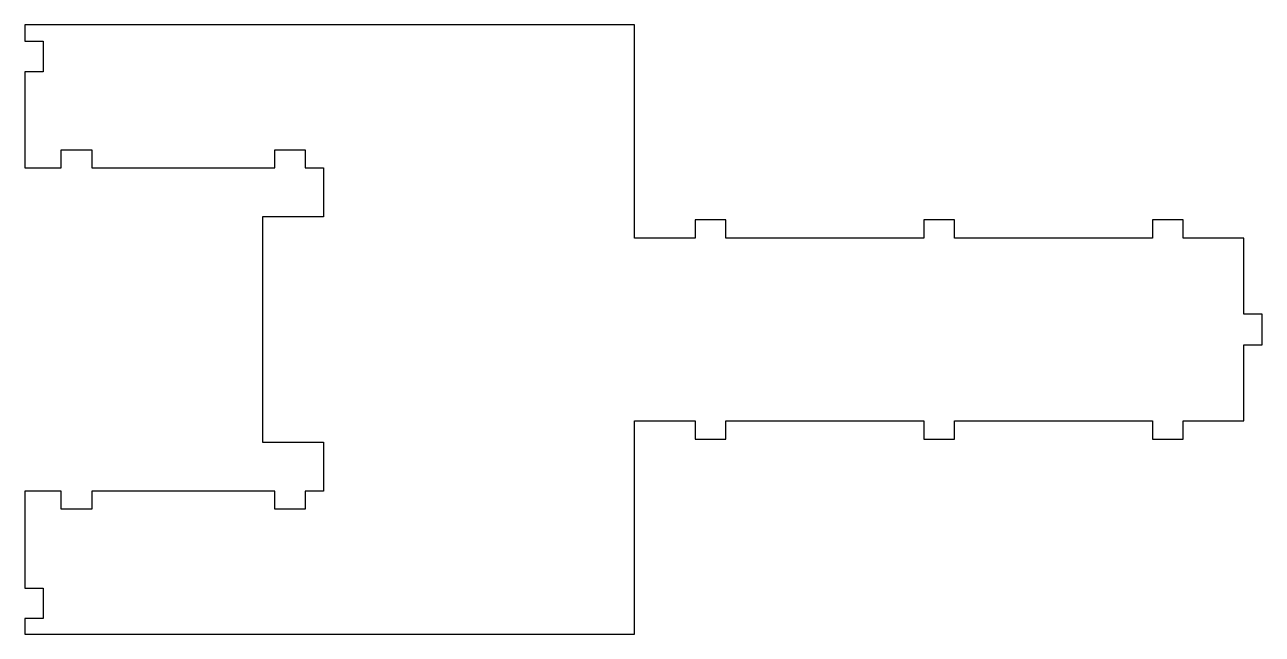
# Model space of a CAD drawing. Header units: millimetres. Extents: x -3 to 200, y -254 to -154.
import ezdxf

# ---------------------------------------------------------------- set-up
doc = ezdxf.new("R2010")
doc.units = ezdxf.units.MM

msp = doc.modelspace()

# ---------------------------------------------------------------- linework, layer by layer
msp.add_lwpolyline([(38, -230.39), (8, -230.39), (8, -233.39), (3, -233.39), (3, -230.39), (-3, -230.39), (-3, -246.32), (0, -246.32), (0, -251.32), (-3, -251.32), (-3, -253.89), (97, -253.89), (97, -218.89), (107, -218.89), (107, -221.89), (112, -221.89), (112, -218.89), (144.5, -218.89), (144.5, -221.89), (149.5, -221.89), (149.5, -218.89), (182, -218.89), (182, -221.89), (187, -221.89), (187, -218.89), (197, -218.89), (197, -206.39), (200, -206.39), (200, -201.39), (197, -201.39), (197, -188.89), (187, -188.89), (187, -185.89), (182, -185.89), (182, -188.89), (149.5, -188.89), (149.5, -185.89), (144.5, -185.89), (144.5, -188.89), (112, -188.89), (112, -185.89), (107, -185.89), (107, -188.89), (97, -188.89), (97, -153.89), (-3, -153.89), (-3, -156.59), (0, -156.59), (0, -161.59), (-3, -161.59), (-3, -177.39), (3, -177.39), (3, -174.39), (8, -174.39), (8, -177.39), (38, -177.39), (38, -174.39), (43, -174.39), (43, -177.39), (46, -177.39), (46, -185.39), (36, -185.39), (36, -222.39), (46, -222.39), (46, -230.39), (43, -230.39), (43, -233.39), (38, -233.39)], close=True)

doc.saveas('drawing.dxf')
